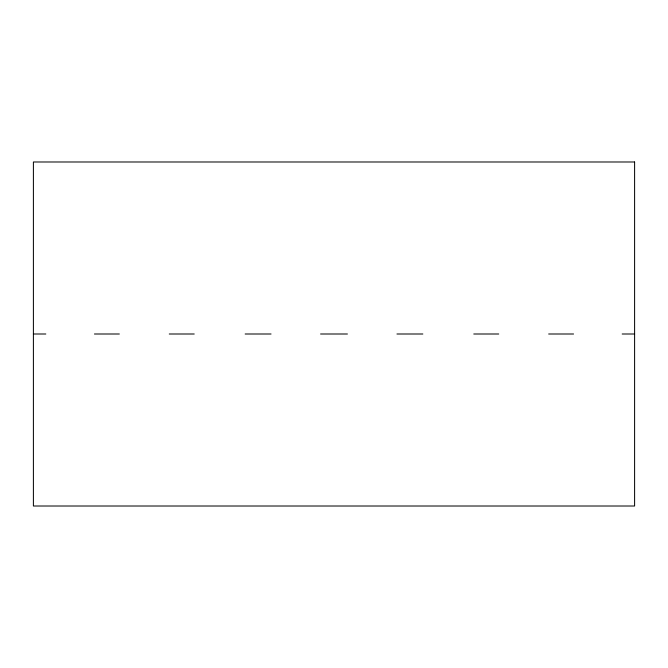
<?xml version="1.0" encoding="UTF-8"?>
<svg xmlns="http://www.w3.org/2000/svg" width="668" height="668" viewBox="0 0 668 668"><rect width="100%" height="100%" fill="white"/><g stroke="black" fill="none" stroke-linecap="round" stroke-linejoin="round"><path stroke-width="1" d="M33.4 334L45.816 334M94.438 334L119.338 334M169.271 334L194.229 334M245.164 334L271.049 334M320.582 334L347.418 334M396.951 334L422.836 334M473.771 334L498.729 334M548.662 334L573.561 334M622.184 334L634.6 334M634.6 161.99L33.4 161.99L33.4 506.01L634.6 506.01L634.6 161.99"/></g></svg>
